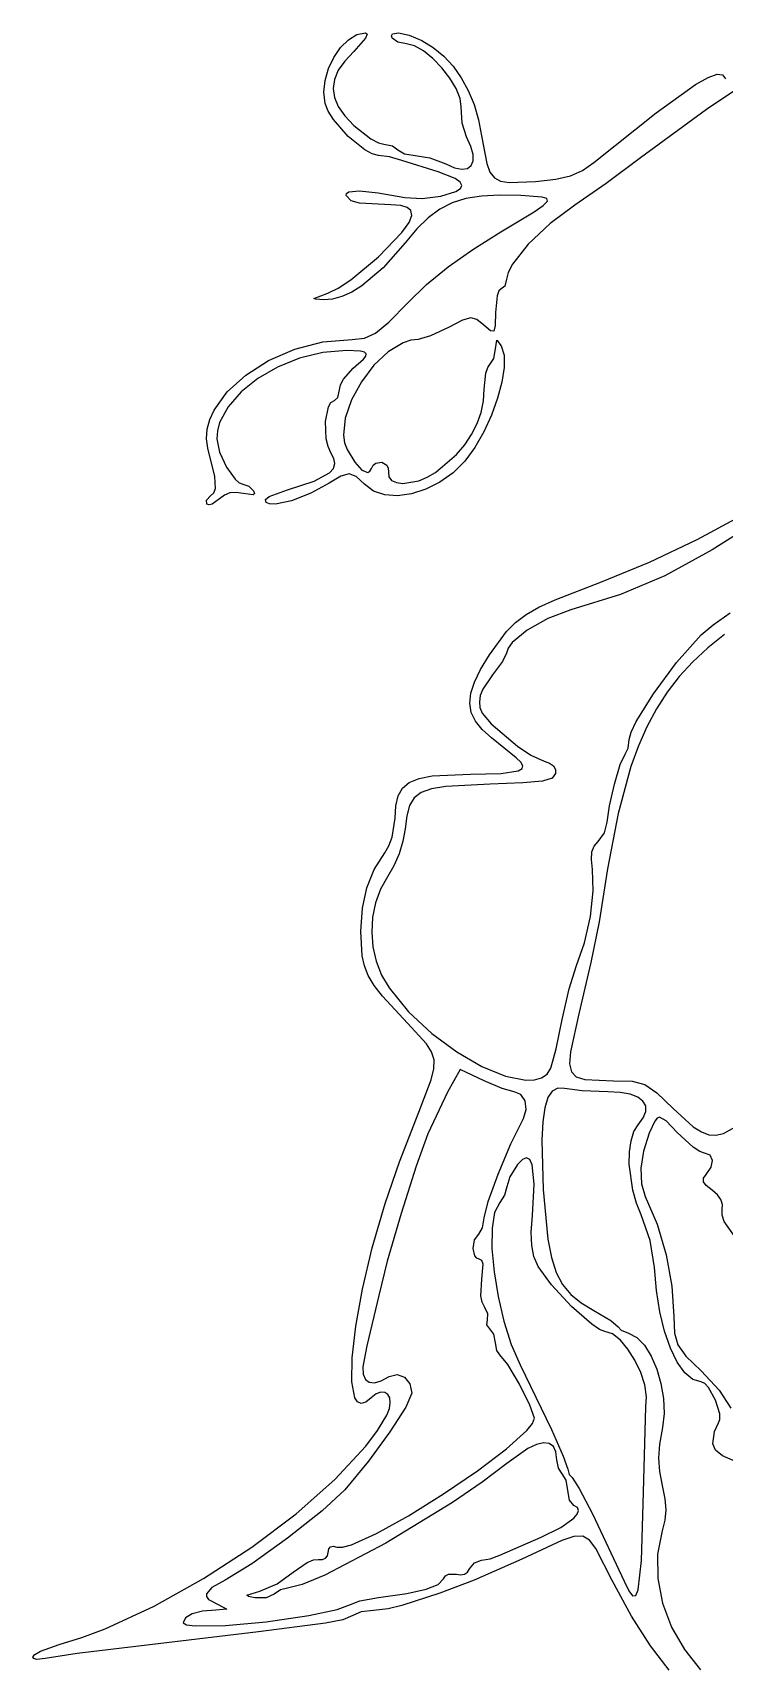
# Model space of a CAD drawing. Extents: x 56 to 1033, y 17 to 979.
# Drawn here: x 56.1 to 129.2, y 439.3 to 612.2 of the extents above; entities that cross this region are included whole.
import ezdxf

# ---------------------------------------------------------------- set-up
doc = ezdxf.new("R2010")
doc.units = 0

msp = doc.modelspace()

# ---------------------------------------------------------------- linework, layer by layer
at = {"layer": 'Layer 1'}
for p, q in [((90.385402, 612.041037), (91.314997, 612.23828)), ((91.314997, 612.23828), (91.48636, 612.086606)), ((94.13725, 612.108958), (94.803353, 612.211433)), ((94.803353, 612.211433), (95.914494, 611.973141)), ((87.959057, 609.633576), (88.66805, 610.669788)), ((88.66805, 610.669788), (89.489959, 611.495241)), ((89.489959, 611.495241), (90.385402, 612.041037)), ((91.309271, 611.668475), (90.050827, 610.2542)), ((91.48636, 612.086606), (91.309271, 611.668475)), ((94.038675, 611.924766), (94.13725, 612.108958)), ((94.132467, 611.64918), (94.038675, 611.924766)), ((94.72547, 611.233149), (94.132467, 611.64918)), ((95.639927, 611.06011), (94.72547, 611.233149)), ((96.483328, 610.861998), (95.639927, 611.06011)), ((95.914494, 611.973141), (97.254387, 611.41062)), ((97.43212, 610.321328), (96.483328, 610.861998)), ((97.254387, 611.41062), (98.462277, 610.668416)), ((98.462277, 610.668416), (99.563061, 609.758839)), ((87.402362, 608.455502), (87.959057, 609.633576)), ((89.103592, 609.248447), (88.426996, 608.26761)), ((90.050827, 610.2542), (89.103592, 609.248447)), ((98.416456, 609.518596), (97.43212, 610.321328)), ((99.366488, 608.534298), (98.416456, 609.518596)), ((99.563061, 609.758839), (100.550623, 608.691638)), ((86.903395, 605.949357), (87.037347, 607.204463)), ((87.037347, 607.204463), (87.402362, 608.455502)), ((88.021039, 607.303382), (87.885719, 606.347459)), ((88.426996, 608.26761), (88.021039, 607.303382)), ((100.212368, 607.44893), (99.366488, 608.534298)), ((100.884248, 606.342991), (100.212368, 607.44893)), ((100.550623, 608.691638), (101.418847, 607.476564)), ((101.418847, 607.476564), (102.161617, 606.123365)), ((126.186264, 606.760779), (127.519373, 607.522132)), ((127.519373, 607.522132), (128.445197, 607.849929)), ((128.445197, 607.849929), (129.031883, 607.787546)), ((129.031883, 607.787546), (129.347577, 607.37836)), ((87.039887, 604.75908), (86.903395, 605.949357)), ((87.885719, 606.347459), (88.021039, 605.391535)), ((88.021039, 605.391535), (88.426996, 604.427306)), ((101.31228, 605.296975), (100.884248, 606.342991)), ((101.426617, 604.39138), (101.31228, 605.296975)), ((102.161617, 606.123365), (102.772816, 604.641792)), ((122.025613, 603.763897), (126.186264, 606.760779)), ((130.314512, 606.135314), (127.328434, 604.140435)), ((87.360284, 603.964181), (87.039887, 604.75908)), ((87.913623, 603.080753), (87.360284, 603.964181)), ((88.426996, 604.427306), (89.103592, 603.446466)), ((101.524567, 602.690645), (101.426617, 604.39138)), ((102.772816, 604.641792), (103.246328, 603.041593)), ((115.418077, 598.51227), (122.025613, 603.763897)), ((127.328434, 604.140435), (120.3466, 599.02168)), ((89.472592, 601.288125), (87.913623, 603.080753)), ((89.103592, 603.446466), (90.050827, 602.44071)), ((90.050827, 602.44071), (91.860149, 601.039465)), ((101.974147, 601.23171), (101.524567, 602.690645)), ((103.246328, 603.041593), (103.576037, 601.33252)), ((91.223734, 599.860822), (89.472592, 601.288125)), ((91.860149, 601.039465), (92.662354, 600.613204)), ((92.662354, 600.613204), (93.256027, 600.45665)), ((93.256027, 600.45665), (94.140859, 600.283608)), ((94.140859, 600.283608), (94.721537, 599.86758)), ((102.439346, 600.226271), (101.974147, 601.23171)), ((102.669912, 599.375757), (102.439346, 600.226271)), ((103.576037, 601.33252), (104.107516, 598.408111)), ((92.017288, 599.43405), (91.223734, 599.860822)), ((92.673987, 599.27847), (92.017288, 599.43405)), ((93.854344, 599.122816), (92.673987, 599.27847)), ((95.135637, 598.74859), (93.854344, 599.122816)), ((94.721537, 599.86758), (95.409614, 599.451518)), ((98.992377, 597.54676), (95.135637, 598.74859)), ((95.409614, 599.451518), (96.552807, 599.27847)), ((96.552807, 599.27847), (98.104623, 599.011836)), ((98.104623, 599.011836), (99.775287, 598.37078)), ((99.775287, 598.37078), (100.709042, 597.974988)), ((102.473522, 598.199838), (102.677439, 598.695251)), ((102.677439, 598.695251), (102.669912, 599.375757)), ((104.107516, 598.408111), (104.449762, 597.499965)), ((114.230996, 597.677611), (115.418077, 598.51227)), ((120.3466, 599.02168), (116.729532, 596.309146)), ((100.760546, 596.841731), (98.992377, 597.54676)), ((100.709042, 597.974988), (101.477729, 597.824622)), ((101.298434, 596.447873), (100.760546, 596.841731)), ((101.477729, 597.824622), (102.069754, 597.9046)), ((102.069754, 597.9046), (102.473522, 598.199838)), ((104.449762, 597.499965), (104.921147, 596.895119)), ((104.921147, 596.895119), (105.580274, 596.544018)), ((109.270127, 596.51764), (111.400819, 596.759391)), ((111.400819, 596.759391), (112.973176, 597.119683)), ((112.973176, 597.119683), (114.230996, 597.677611)), ((89.270257, 595.02327), (89.290781, 595.258037)), ((89.780173, 594.474545), (89.270257, 595.02327)), ((89.290781, 595.258037), (89.533468, 595.418027)), ((89.533468, 595.418027), (90.670507, 595.514175)), ((90.670507, 595.514175), (92.651736, 595.312716)), ((92.651736, 595.312716), (95.447517, 594.81465)), ((97.282405, 594.711367), (99.262698, 594.965571)), ((99.262698, 594.965571), (100.847518, 595.463197)), ((100.847518, 595.463197), (101.322602, 595.767648)), ((101.495987, 596.09018), (101.298434, 596.447873)), ((101.322602, 595.767648), (101.495987, 596.09018)), ((103.5535, 594.978694), (101.898542, 594.712548)), ((105.470567, 595.07893), (103.5535, 594.978694)), ((107.708774, 595.03735), (105.470567, 595.07893)), ((105.580274, 596.544018), (106.485745, 596.397107)), ((106.485745, 596.397107), (109.270127, 596.51764)), ((109.980017, 594.877943), (107.708774, 595.03735)), ((116.729532, 596.309146), (113.41011, 594.03303)), ((90.650007, 594.21121), (89.780173, 594.474545)), ((93.985187, 594.06404), (90.650007, 594.21121)), ((95.039581, 593.971463), (93.985187, 594.06404)), ((95.720142, 593.773469), (95.039581, 593.971463)), ((95.447517, 594.81465), (97.282405, 594.711367)), ((96.085491, 593.440285), (95.720142, 593.773469)), ((96.194247, 592.94214), (96.085491, 593.440285)), ((99.138824, 593.586147), (97.916002, 592.677702)), ((100.44666, 594.256398), (99.138824, 593.586147)), ((101.898542, 594.712548), (100.44666, 594.256398)), ((105.608384, 591.20409), (109.126734, 593.320682)), ((109.126734, 593.320682), (110.076061, 593.977106)), ((110.478089, 594.710816), (109.980017, 594.877943)), ((110.076061, 593.977106), (110.518308, 594.42551)), ((110.518308, 594.42551), (110.478089, 594.710816)), ((113.41011, 594.03303), (110.797735, 592.095321)), ((95.151611, 591.145557), (95.913211, 592.197358)), ((96.719162, 591.506968), (95.489274, 590.04985)), ((95.913211, 592.197358), (96.194247, 592.94214)), ((97.916002, 592.677702), (96.719162, 591.506968)), ((110.797735, 592.095321), (108.487471, 589.886229)), ((92.675778, 588.574164), (95.151611, 591.145557)), ((95.489274, 590.04985), (93.157621, 587.407047)), ((102.6278, 589.343787), (105.608384, 591.20409)), ((108.487471, 589.886229), (106.838162, 587.795432)), ((89.744862, 586.134491), (92.675778, 588.574164)), ((100.029581, 587.499689), (102.6278, 589.343787)), ((93.157621, 587.407047), (90.916754, 585.501123)), ((97.759056, 585.630096), (100.029581, 587.499689)), ((106.373504, 586.91617), (106.20865, 586.21261)), ((106.838162, 587.795432), (106.373504, 586.91617)), ((85.835263, 584.170424), (87.336977, 584.73307)), ((87.336977, 584.73307), (88.414409, 585.247341)), ((88.414409, 585.247341), (89.744862, 586.134491)), ((89.844051, 584.834073), (88.810467, 584.362744)), ((90.916754, 585.501123), (89.844051, 584.834073)), ((95.761554, 583.69331), (97.759056, 585.630096)), ((105.390835, 584.94735), (105.203529, 584.421498)), ((105.61956, 585.14048), (105.390835, 584.94735)), ((106.035601, 585.455423), (105.61956, 585.14048)), ((106.20865, 586.21261), (106.035601, 585.455423)), ((86.057561, 584.071681), (85.835263, 584.170424)), ((86.882554, 584.02258), (86.057561, 584.071681)), ((87.821476, 584.090969), (86.882554, 584.02258)), ((88.810467, 584.362744), (87.821476, 584.090969)), ((93.756859, 581.650543), (95.761554, 583.69331)), ((105.203529, 584.421498), (105.03049, 582.69285)), ((92.35243, 580.485633), (93.756859, 581.650543)), ((100.13228, 581.14127), (98.158305, 580.219564)), ((101.557911, 581.863804), (100.13228, 581.14127)), ((102.431439, 582.126806), (101.557911, 581.863804)), ((103.075824, 581.948248), (102.431439, 582.126806)), ((103.81403, 581.3461), (103.075824, 581.948248)), ((104.514343, 580.751753), (103.81403, 581.3461)), ((105.010498, 581.300673), (104.875807, 580.695125)), ((105.03049, 582.69285), (105.010498, 581.300673)), ((83.819924, 578.784767), (86.800794, 579.561359)), ((86.800794, 579.561359), (89.898484, 579.83886)), ((89.898484, 579.83886), (91.186796, 579.960948)), ((91.186796, 579.960948), (92.35243, 580.485633)), ((95.282291, 579.485941), (93.685947, 578.523906)), ((96.084792, 579.747125), (95.282291, 579.485941)), ((96.8743, 579.83716), (96.084792, 579.747125)), ((98.158305, 580.219564), (96.8743, 579.83716)), ((104.875807, 580.695125), (104.514343, 580.751753)), ((105.04843, 578.84264), (105.16339, 579.736905)), ((105.16339, 579.736905), (105.64111, 579.14827)), ((78.654238, 576.069778), (81.067274, 577.59295)), ((81.067274, 577.59295), (83.819924, 578.784767)), ((84.327995, 577.844972), (82.009442, 576.912348)), ((86.791421, 578.447085), (84.327995, 577.844972)), ((89.314388, 578.66068), (86.791421, 578.447085)), ((90.779514, 578.586983), (89.314388, 578.66068)), ((90.008929, 576.78816), (91.09464, 577.737394)), ((91.179159, 578.478611), (90.779514, 578.586983)), ((91.09464, 577.737394), (91.332704, 578.06465)), ((91.362216, 578.308111), (91.179159, 578.478611)), ((91.332704, 578.06465), (91.362216, 578.308111)), ((93.685947, 578.523906), (92.180543, 577.098616)), ((104.44143, 577.1879), (104.862725, 577.824129)), ((104.862725, 577.824129), (105.04843, 578.84264)), ((105.64111, 579.14827), (105.93756, 578.183741)), ((105.93756, 578.183741), (105.954156, 576.879029)), ((76.692214, 574.299115), (78.654238, 576.069778)), ((82.009442, 576.912348), (79.921094, 575.707221)), ((88.968824, 575.63651), (90.008929, 576.78816)), ((92.180543, 577.098616), (90.861352, 575.357633)), ((103.85233, 574.56959), (104.025384, 576.268591)), ((104.025384, 576.268591), (104.2127, 576.868661)), ((104.2127, 576.868661), (104.44143, 577.1879)), ((105.954156, 576.879029), (105.719601, 575.324706)), ((75.292599, 572.36483), (76.692214, 574.299115)), ((78.148283, 574.287598), (76.77634, 572.711487)), ((79.921094, 575.707221), (78.148283, 574.287598)), ((88.382428, 573.69246), (88.536219, 574.49434)), ((88.536219, 574.49434), (88.652424, 575.026607)), ((88.652424, 575.026607), (88.968824, 575.63651)), ((90.861352, 575.357633), (89.823649, 573.448514)), ((103.766625, 573.333288), (103.85233, 574.56959)), ((105.719601, 575.324706), (105.262602, 573.611345)), ((76.77634, 572.711487), (75.890598, 571.036895)), ((87.073145, 571.156563), (87.374686, 572.704994)), ((87.374686, 572.704994), (87.654222, 573.182535)), ((87.654222, 573.182535), (88.012699, 573.35894)), ((88.012699, 573.35894), (88.382428, 573.69246)), ((89.823649, 573.448514), (89.162706, 571.518823)), ((103.512474, 572.121315), (103.766625, 573.333288)), ((105.262602, 573.611345), (104.611865, 571.829518)), ((74.56679, 570.350789), (74.838507, 571.362537)), ((74.838507, 571.362537), (75.292599, 572.36483)), ((75.890598, 571.036895), (75.656718, 570.180796)), ((87.149495, 569.333755), (87.073145, 571.156563)), ((89.162706, 571.518823), (88.973799, 569.716118)), ((102.516612, 569.800666), (103.094322, 570.941249)), ((103.094322, 570.941249), (103.512474, 572.121315)), ((104.611865, 571.829518), (103.796093, 570.069798)), ((74.491374, 569.340069), (74.56679, 570.350789)), ((74.626184, 568.34086), (74.491374, 569.340069)), ((75.656718, 570.180796), (75.576388, 569.32183)), ((75.576388, 569.32183), (75.882862, 567.922868)), ((87.34232, 568.513244), (87.149495, 569.333755)), ((88.973799, 569.716118), (89.086131, 568.908498)), ((101.783791, 568.707145), (102.516612, 569.800666)), ((103.796093, 570.069798), (102.843993, 568.422758)), ((75.362518, 565.34368), (74.626184, 568.34086)), ((75.882862, 567.922868), (76.623933, 566.34782)), ((87.64515, 567.85668), (87.34232, 568.513244)), ((87.96024, 567.249062), (87.64515, 567.85668)), ((88.052923, 566.702404), (87.96024, 567.249062)), ((89.086131, 568.908498), (89.3522, 568.18796)), ((89.3522, 568.18796), (90.168179, 566.846539)), ((98.6991, 565.78472), (100.900302, 567.668262)), ((100.900302, 567.668262), (101.783791, 568.707145)), ((102.843993, 568.422758), (101.78427, 566.97897)), ((76.623933, 566.34782), (77.532074, 565.060929)), ((85.884047, 564.85688), (87.50796, 565.738271)), ((87.50796, 565.738271), (87.907422, 566.203282)), ((87.907422, 566.203282), (88.052923, 566.702404)), ((89.571231, 565.628481), (88.685943, 565.395421)), ((90.329914, 565.340098), (89.571231, 565.628481)), ((90.168179, 566.846539), (90.927645, 566.021888)), ((90.927645, 566.021888), (91.545781, 565.779689)), ((91.545781, 565.779689), (91.775345, 565.897537)), ((91.775345, 565.897537), (91.93777, 566.18563)), ((91.93777, 566.18563), (92.128655, 566.537851)), ((92.128655, 566.537851), (92.399355, 566.763943)), ((92.399355, 566.763943), (93.038548, 566.864623)), ((93.038548, 566.864623), (93.572037, 566.541428)), ((93.572037, 566.541428), (93.710608, 566.237678)), ((93.710608, 566.237678), (93.71651, 565.84812)), ((93.71651, 565.84812), (93.758973, 565.314264)), ((97.819694, 565.2626), (98.6991, 565.78472)), ((100.552052, 565.747281), (99.160259, 564.748913)), ((101.78427, 566.97897), (100.552052, 565.747281)), ((75.258352, 563.626282), (75.437221, 564.074479)), ((75.437221, 564.074479), (75.362518, 565.34368)), ((77.532074, 565.060929), (77.965194, 564.670619)), ((77.965194, 564.670619), (78.339758, 564.52644)), ((78.339758, 564.52644), (78.957794, 564.325549)), ((78.957794, 564.325549), (79.458508, 563.84772)), ((79.458508, 563.84772), (79.559345, 563.564746)), ((81.112525, 563.229559), (83.05497, 563.95083)), ((83.05497, 563.95083), (85.884047, 564.85688)), ((87.44897, 564.6485), (85.507872, 563.568483)), ((88.685943, 565.395421), (87.44897, 564.6485)), ((91.18707, 564.52269), (90.329914, 565.340098)), ((92.138068, 563.797041), (91.18707, 564.52269)), ((93.328991, 563.39731), (92.138068, 563.797041)), ((93.758973, 565.314264), (94.059761, 564.929499)), ((94.059761, 564.929499), (94.572621, 564.694412)), ((94.572621, 564.694412), (95.251298, 564.609591)), ((95.251298, 564.609591), (96.921089, 564.893098)), ((97.675472, 563.9993), (96.164276, 563.513873)), ((96.921089, 564.893098), (97.819694, 565.2626)), ((99.160259, 564.748913), (97.675472, 563.9993)), ((74.489316, 562.848225), (74.937753, 563.31392)), ((74.534518, 562.42282), (74.489316, 562.848225)), ((74.763841, 562.344086), (74.534518, 562.42282)), ((75.094999, 562.422973), (74.763841, 562.344086)), ((74.937753, 563.31392), (75.258352, 563.626282)), ((75.885488, 562.98042), (75.094999, 562.422973)), ((76.399114, 563.377116), (75.885488, 562.98042)), ((76.979289, 563.604183), (76.399114, 563.377116)), ((77.630626, 563.66269), (76.979289, 563.604183)), ((78.357738, 563.55371), (77.630626, 563.66269)), ((79.416476, 563.42329), (78.357738, 563.55371)), ((79.559345, 563.564746), (79.416476, 563.42329)), ((80.73787, 562.901426), (81.112525, 563.229559)), ((80.7874, 562.61061), (80.73787, 562.901426)), ((81.1671, 562.443149), (80.7874, 562.61061)), ((81.776399, 562.42696), (81.1671, 562.443149)), ((83.483452, 562.78711), (81.776399, 562.42696)), ((85.507872, 563.568483), (83.483452, 562.78711)), ((94.693255, 563.308065), (93.328991, 563.39731)), ((96.164276, 563.513873), (94.693255, 563.308065)), ((126.361275, 558.684264), (130.870956, 561.134521)), ((134.13164, 561.50432), (127.936834, 557.581049)), ((121.300891, 556.292265), (126.361275, 558.684264)), ((127.936834, 557.581049), (122.946299, 554.856079)), ((116.22322, 554.22842), (121.300891, 556.292265)), ((111.338001, 552.329131), (116.22322, 554.22842)), ((122.946299, 554.856079), (118.261109, 552.893954)), ((109.624925, 551.532606), (111.338001, 552.329131)), ((118.261109, 552.893954), (112.98234, 551.25922)), ((107.163783, 549.922605), (108.266456, 550.751978)), ((108.266456, 550.751978), (109.624925, 551.532606)), ((110.552665, 550.34957), (108.376314, 549.122289)), ((112.98234, 551.25922), (110.552665, 550.34957)), ((128.026507, 549.66197), (129.832742, 550.925456)), ((104.40242, 546.49564), (106.218093, 548.979851)), ((106.218093, 548.979851), (107.163783, 549.922605)), ((108.376314, 549.122289), (106.809374, 547.818175)), ((124.178943, 545.676508), (126.77576, 548.60809)), ((126.77576, 548.60809), (128.026507, 549.66197)), ((129.235492, 548.665269), (127.466206, 547.235283)), ((103.470337, 544.962943), (104.40242, 546.49564)), ((106.20793, 546.67803), (105.775316, 545.781759)), ((106.365709, 547.212557), (106.20793, 546.67803)), ((106.809374, 547.818175), (106.365709, 547.212557)), ((127.466206, 547.235283), (125.875503, 545.751813)), ((102.811024, 543.621633), (103.470337, 544.962943)), ((105.775316, 545.781759), (104.73521, 544.38673)), ((121.720116, 542.38481), (124.178943, 545.676508)), ((125.875503, 545.751813), (124.450199, 544.196227)), ((102.425352, 542.438383), (102.811024, 543.621633)), ((104.73521, 544.38673), (103.700974, 542.873467)), ((124.450199, 544.196227), (123.177112, 542.549893)), ((102.314194, 541.379864), (102.425352, 542.438383)), ((102.478422, 540.412749), (102.314194, 541.379864)), ((103.433715, 542.190339), (103.332756, 541.546696)), ((103.332756, 541.546696), (103.397893, 540.935402)), ((103.700974, 542.873467), (103.433715, 542.190339)), ((119.887091, 539.441652), (121.720116, 542.38481)), ((123.177112, 542.549893), (122.043058, 540.794176)), ((102.918909, 539.50371), (102.478422, 540.412749)), ((103.397893, 540.935402), (103.62892, 540.349317)), ((103.62892, 540.349317), (104.58783, 539.22423)), ((122.043058, 540.794176), (121.034852, 538.910445)), ((103.636528, 538.61942), (102.918909, 539.50371)), ((104.63215, 537.72655), (103.636528, 538.61942)), ((104.58783, 539.22423), (107.34732, 536.85576)), ((119.16768, 537.55569), (119.357696, 538.32223)), ((119.357696, 538.32223), (119.887091, 539.441652)), ((121.034852, 538.910445), (120.139311, 536.880067)), ((107.2397, 535.62561), (104.63215, 537.72655)), ((107.34732, 536.85576), (108.769496, 535.884393)), ((118.74642, 536.0221), (119.043941, 536.646369)), ((119.043941, 536.646369), (119.16768, 537.55569)), ((120.139311, 536.880067), (119.343252, 534.68441)), ((107.721272, 535.166375), (107.2397, 535.62561)), ((107.443239, 534.255604), (107.841068, 534.487808)), ((107.927737, 534.789254), (107.721272, 535.166375)), ((107.841068, 534.487808), (107.927737, 534.789254)), ((108.769496, 535.884393), (110.17494, 535.2761)), ((110.17494, 535.2761), (110.749068, 535.063568)), ((110.749068, 535.063568), (111.15096, 534.76488)), ((111.15096, 534.76488), (111.36728, 534.394454)), ((111.36728, 534.394454), (111.38469, 533.96671)), ((117.601371, 532.824691), (118.22429, 534.896109)), ((119.343252, 534.68441), (117.996841, 529.722725)), ((118.22429, 534.896109), (118.74642, 536.0221)), ((95.20001, 532.416134), (95.923941, 533.018469)), ((95.923941, 533.018469), (96.957816, 533.44023)), ((96.957816, 533.44023), (98.347704, 533.708257)), ((98.347704, 533.708257), (102.37979, 533.89047)), ((104.45729, 532.83936), (99.799492, 532.60248)), ((102.37979, 533.89047), (105.641993, 533.973172)), ((107.913916, 532.961442), (104.45729, 532.83936)), ((105.641993, 533.973172), (107.443239, 534.255604)), ((109.992722, 533.152929), (107.913916, 532.961442)), ((111.035663, 533.469468), (109.992722, 533.152929)), ((111.38469, 533.96671), (111.035663, 533.469468)), ((117.073712, 530.54854), (117.601371, 532.824691)), ((94.497703, 530.562379), (94.739953, 531.606384)), ((94.739953, 531.606384), (95.20001, 532.416134)), ((96.427245, 531.383578), (95.947521, 530.579166)), ((97.175899, 531.960964), (96.427245, 531.383578)), ((98.273356, 532.353279), (97.175899, 531.960964)), ((99.799492, 532.60248), (98.273356, 532.353279)), ((94.119805, 527.230751), (94.42719, 529.25728)), ((94.42719, 529.25728), (94.497703, 530.562379)), ((95.656854, 529.505772), (95.47537, 528.12144)), ((95.947521, 530.579166), (95.656854, 529.505772)), ((116.83736, 528.80835), (117.073712, 530.54854)), ((117.996841, 529.722725), (116.89015, 523.87633)), ((95.47537, 528.12144), (95.251047, 526.819045)), ((115.87146, 526.775), (116.542911, 527.694074)), ((116.542911, 527.694074), (116.83736, 528.80835)), ((93.35657, 525.57551), (93.78027, 526.305484)), ((93.78027, 526.305484), (94.119805, 527.230751)), ((95.251047, 526.819045), (94.847768, 525.480751)), ((115.222104, 525.680419), (115.453078, 526.29634)), ((115.453078, 526.29634), (115.87146, 526.775)), ((92.232936, 523.814316), (93.35657, 525.57551)), ((94.298363, 524.196879), (93.63566, 523.05775)), ((94.847768, 525.480751), (94.298363, 524.196879)), ((115.167737, 524.87329), (115.222104, 525.680419)), ((115.27918, 523.82101), (115.167737, 524.87329)), ((91.449338, 521.896567), (92.232936, 523.814316)), ((93.63566, 523.05775), (92.884668, 521.728298)), ((115.36346, 521.57087), (115.27918, 523.82101)), ((116.89015, 523.87633), (115.97938, 518.28004)), ((90.983189, 519.748797), (91.449338, 521.896567)), ((92.884668, 521.728298), (92.35457, 520.285985)), ((115.066379, 518.84187), (115.36346, 521.57087)), ((90.8119, 517.29754), (90.983189, 519.748797)), ((92.35457, 520.285985), (92.044896, 518.767511)), ((114.458758, 516.06499), (115.066379, 518.84187)), ((90.939498, 514.693196), (90.8119, 517.29754)), ((92.044896, 518.767511), (91.955173, 517.209576)), ((91.955173, 517.209576), (92.084932, 515.648882)), ((115.97938, 518.28004), (115.126755, 513.988529)), ((92.084932, 515.648882), (92.433702, 514.12213)), ((113.61142, 513.67121), (114.458758, 516.06499)), ((91.183841, 513.623754), (90.939498, 514.693196)), ((91.599551, 512.609028), (91.183841, 513.623754)), ((92.433702, 514.12213), (93.00101, 512.666019)), ((112.810032, 511.225026), (113.61142, 513.67121)), ((115.126755, 513.988529), (113.86196, 508.56022)), ((92.224881, 511.573686), (91.599551, 512.609028)), ((93.00101, 512.666019), (93.786387, 511.31725)), ((93.098084, 510.4424), (92.224881, 511.573686)), ((95.74112, 507.59068), (93.098084, 510.4424)), ((93.786387, 511.31725), (95.8575, 508.788823)), ((112.08762, 507.97116), (112.810032, 511.225026)), ((95.8575, 508.788823), (98.299212, 506.504493)), ((113.86196, 508.56022), (112.961346, 504.536932)), ((97.749245, 505.407064), (95.74112, 507.59068)), ((111.460776, 504.877554), (112.08762, 507.97116)), ((98.290566, 504.548211), (97.749245, 505.407064)), ((98.299212, 506.504493), (100.935755, 504.55162)), ((98.541881, 503.697391), (98.290566, 504.548211)), ((98.517059, 502.744152), (98.541881, 503.697391)), ((100.935755, 504.55162), (103.591362, 503.017563)), ((110.88911, 502.81669), (111.460776, 504.877554)), ((112.961346, 504.536932), (112.863065, 503.286234)), ((112.863065, 503.286234), (113.053726, 502.438101)), ((96.92443, 498.16539), (98.229965, 501.57804)), ((98.229965, 501.57804), (98.517059, 502.744152)), ((101.317008, 502.66881), (99.950863, 500.273409)), ((103.851778, 501.49064), (101.317008, 502.66881)), ((103.591362, 503.017563), (106.090266, 501.989681)), ((106.090266, 501.989681), (108.256699, 501.555335)), ((108.256699, 501.555335), (109.160313, 501.588038)), ((109.160313, 501.588038), (109.914896, 501.801885)), ((109.914896, 501.801885), (110.498477, 502.207796)), ((110.498477, 502.207796), (110.889087, 502.81669)), ((110.889087, 502.81669), (110.88911, 502.81669)), ((113.053726, 502.438101), (113.574027, 501.913986)), ((113.574027, 501.913986), (114.46466, 501.63534)), ((114.46466, 501.63534), (117.51971, 501.50026)), ((99.950863, 500.273409), (97.900508, 495.89437)), ((105.730735, 500.658563), (103.851778, 501.49064)), ((107.005238, 500.31247), (105.730735, 500.658563)), ((107.733014, 500.047195), (107.005238, 500.31247)), ((108.179349, 499.369951), (107.733014, 500.047195)), ((111.033997, 500.394289), (110.58338, 499.712771)), ((111.611842, 500.704483), (111.033997, 500.394289)), ((112.3213, 500.66426), (111.611842, 500.704483)), ((114.187925, 500.424728), (112.3213, 500.66426)), ((116.91948, 500.32057), (114.187925, 500.424728)), ((118.213606, 500.25294), (116.91948, 500.32057)), ((117.51971, 501.50026), (119.472479, 501.434459)), ((119.267776, 500.062681), (118.213606, 500.25294)), ((120.073976, 499.758557), (119.267776, 500.062681)), ((119.472479, 501.434459), (120.821702, 501.085338)), ((120.821702, 501.085338), (122.096072, 500.20507)), ((122.096072, 500.20507), (123.82428, 498.54583)), ((94.90886, 492.940719), (96.92443, 498.16539)), ((107.981598, 497.49105), (108.282719, 498.458612)), ((108.282719, 498.458612), (108.179349, 499.369951)), ((110.255607, 498.639021), (110.046295, 497.152133)), ((110.58338, 499.712771), (110.255607, 498.639021)), ((120.624194, 499.349331), (120.073976, 499.758557)), ((120.910414, 498.843769), (120.624194, 499.349331)), ((120.658811, 497.578689), (120.924625, 498.250633)), ((120.924625, 498.250633), (120.910414, 498.843769)), ((123.82428, 498.54583), (125.934912, 496.632909)), ((106.667165, 494.824901), (107.981598, 497.49105)), ((110.046295, 497.152133), (109.951057, 495.231198)), ((119.661659, 496.122031), (120.10496, 496.8367)), ((120.10496, 496.8367), (120.658811, 497.578689)), ((121.869518, 497.226214), (121.29154, 495.95229)), ((122.112073, 497.547079), (121.869518, 497.226214)), ((122.369816, 497.658335), (122.112073, 497.547079)), ((123.069309, 497.255383), (122.369816, 497.658335)), ((124.24487, 496.02409), (123.069309, 497.255383)), ((125.934912, 496.632909), (126.789536, 496.080366)), ((129.119471, 495.909123), (130.95184, 496.92587)), ((97.900508, 495.89437), (96.662895, 492.467131)), ((105.321889, 491.6343), (106.667165, 494.824901)), ((109.951057, 495.231198), (110.08527, 490.00356)), ((119.200075, 493.994423), (119.360697, 495.15522)), ((119.360697, 495.15522), (119.661659, 496.122031)), ((121.29154, 495.95229), (120.670916, 494.06537)), ((125.920134, 494.476745), (124.24487, 496.02409)), ((126.789536, 496.080366), (127.573569, 495.782738)), ((127.573569, 495.782738), (128.334413, 495.729248)), ((128.334413, 495.729248), (129.119471, 495.909123)), ((93.36826, 488.5312), (94.90886, 492.940719)), ((107.874582, 493.180104), (107.35475, 492.63996)), ((108.309892, 493.348883), (107.874582, 493.180104)), ((108.657022, 493.158699), (108.309892, 493.348883)), ((108.912314, 492.621954), (108.657022, 493.158699)), ((119.177795, 492.697796), (119.200075, 493.994423)), ((120.670916, 494.06537), (120.388501, 492.247264)), ((126.629953, 494.006031), (125.920134, 494.476745)), ((127.12841, 493.83315), (126.629953, 494.006031)), ((127.738042, 493.620987), (127.12841, 493.83315)), ((127.975465, 493.080385), (127.738042, 493.620987)), ((127.830216, 492.355178), (127.975465, 493.080385)), ((96.662895, 492.467131), (95.080208, 487.482855)), ((104.274013, 488.752174), (105.321889, 491.6343)), ((106.559551, 491.341863), (106.22114, 490.26866)), ((107.35475, 492.63996), (106.559551, 491.341863)), ((109.132744, 490.558388), (108.912314, 492.621954)), ((119.540263, 489.92968), (119.177795, 492.697796)), ((120.388501, 492.247264), (120.451321, 490.608578)), ((127.006266, 490.828304), (127.008066, 491.199034)), ((127.008066, 491.199034), (127.29183, 491.5892)), ((127.29183, 491.5892), (127.830216, 492.355178)), ((105.99794, 489.409763), (105.47945, 488.62696)), ((106.22114, 490.26866), (105.99794, 489.409763)), ((108.94191, 487.2574), (109.132744, 490.558388)), ((110.08527, 490.00356), (110.563468, 484.744075)), ((119.921014, 488.574502), (119.540263, 489.92968)), ((120.451321, 490.608578), (120.8664, 489.25992)), ((127.30719, 490.423161), (127.006266, 490.828304)), ((127.9316, 489.92976), (127.30719, 490.423161)), ((128.490032, 489.45225), (127.9316, 489.92976)), ((128.858221, 488.941305), (128.490032, 489.45225)), ((92.019715, 483.852026), (93.36826, 488.5312)), ((103.851778, 487.01145), (104.274013, 488.752174)), ((105.47945, 488.62696), (104.944832, 487.583108)), ((120.43211, 487.31612), (119.921014, 488.574502)), ((120.8664, 489.25992), (122.107173, 486.341578)), ((129.02878, 488.411145), (128.858221, 488.941305)), ((128.984743, 487.295733), (128.99432, 487.87599)), ((128.99432, 487.87599), (129.02878, 488.411145)), ((95.080208, 487.482855), (93.606864, 482.433486)), ((103.262708, 485.29091), (103.678736, 485.946468)), ((103.678736, 485.946468), (103.851778, 487.01145)), ((104.944832, 487.583108), (104.680295, 485.909504)), ((108.814741, 485.488711), (108.94191, 487.2574)), ((121.366632, 484.604595), (120.43211, 487.31612)), ((122.107173, 486.341578), (123.057752, 483.112629)), ((129.212163, 486.606359), (128.984743, 487.295733)), ((130.30587, 485.05544), (129.212163, 486.606359)), ((102.689128, 483.779531), (102.81991, 484.667525)), ((102.81991, 484.667525), (103.262708, 485.29091)), ((104.680295, 485.909504), (104.665865, 483.764131)), ((108.862276, 484.093881), (108.814741, 485.488711)), ((110.563468, 484.744075), (110.94351, 482.806277)), ((121.8386, 481.75648), (121.366632, 484.604595)), ((90.983185, 479.475109), (92.019715, 483.852026)), ((102.86151, 482.98451), (102.689128, 483.779531)), ((103.058623, 482.733607), (102.86151, 482.98451)), ((103.328208, 482.64004), (103.058623, 482.733607)), ((103.587568, 482.506276), (103.328208, 482.64004)), ((103.717608, 482.1078), (103.587568, 482.506276)), ((104.665865, 483.764131), (104.881566, 481.304969)), ((109.100171, 482.932671), (108.862276, 484.093881)), ((109.54408, 481.86484), (109.100171, 482.932671)), ((110.94351, 482.806277), (111.456682, 481.236106)), ((123.057752, 483.112629), (123.666193, 479.7913)), ((93.606864, 482.433486), (92.697278, 478.81097)), ((103.587678, 480.5336), (103.717608, 482.1078)), ((104.881566, 481.304969), (105.307426, 478.689999)), ((110.948936, 479.918054), (109.54408, 481.86484)), ((111.456682, 481.236106), (112.132362, 479.963311)), ((122.044521, 479.334473), (121.8386, 481.75648)), ((90.269332, 475.550997), (90.983185, 479.475109)), ((103.48177, 478.77679), (103.587678, 480.5336)), ((113.075659, 477.653411), (110.948936, 479.918054)), ((112.132362, 479.963311), (112.999926, 478.91764)), ((122.408017, 477.073171), (122.044521, 479.334473)), ((123.666193, 479.7913), (123.88055, 476.59582)), ((92.697278, 478.81097), (91.445678, 473.4674)), ((103.615266, 478.098886), (103.48177, 478.77679)), ((103.867368, 477.61401), (103.615266, 478.098886)), ((104.239804, 476.871042), (103.867368, 477.61401)), ((105.307426, 478.689999), (105.923469, 476.077204)), ((112.999926, 478.91764), (114.088749, 478.02884)), ((115.201375, 475.775343), (113.075659, 477.653411)), ((114.088749, 478.02884), (115.42821, 477.22666)), ((104.112628, 475.712455), (104.187388, 476.22667)), ((104.431198, 475.28248), (104.112628, 475.712455)), ((104.187388, 476.22667), (104.239804, 476.871042)), ((105.923469, 476.077204), (106.709722, 473.624564)), ((116.037957, 475.201409), (115.201375, 475.775343)), ((115.42821, 477.22666), (117.237526, 476.156921)), ((117.237526, 476.156921), (117.99007, 475.49348)), ((122.908719, 475.022575), (122.408017, 477.073171)), ((123.88055, 476.59582), (123.944878, 474.815092)), ((89.88882, 472.230234), (90.269332, 475.550997)), ((104.854032, 474.699699), (104.431198, 475.28248)), ((105.029898, 473.81817), (104.854032, 474.699699)), ((116.60321, 474.98828), (116.037957, 475.201409)), ((117.40256, 474.7464), (116.60321, 474.98828)), ((118.231694, 474.09862), (117.40256, 474.7464)), ((117.99007, 475.49348), (118.31631, 475.143958)), ((119.038772, 473.140321), (118.231694, 474.09862)), ((118.31631, 475.143958), (119.10068, 474.82892)), ((119.10068, 474.82892), (119.969427, 474.376343)), ((119.969427, 474.376343), (120.77455, 473.53761)), ((123.52626, 473.232689), (122.908719, 475.022575)), ((123.944878, 474.815092), (124.293827, 473.5724)), ((89.852313, 469.663367), (89.88882, 472.230234)), ((91.445678, 473.4674), (91.00878, 471.253991)), ((105.168485, 472.987609), (105.029898, 473.81817)), ((105.501698, 472.52748), (105.168485, 472.987609)), ((106.348521, 471.496296), (105.501698, 472.52748)), ((106.709722, 473.624564), (107.64621, 471.49006)), ((119.771952, 471.966885), (119.038772, 473.140321)), ((120.77455, 473.53761), (121.487607, 472.392145)), ((121.487607, 472.392145), (122.080156, 471.01937)), ((124.240271, 471.753513), (123.52626, 473.232689)), ((124.293827, 473.5724), (125.161346, 472.404033)), ((125.161346, 472.404033), (126.78138, 470.84628)), ((91.00878, 471.253991), (91.061321, 470.480845)), ((91.061321, 470.480845), (91.287312, 469.939869)), ((93.817648, 470.24462), (94.640487, 470.462265)), ((94.640487, 470.462265), (95.407093, 470.170896)), ((107.57312, 469.423727), (106.348521, 471.496296)), ((107.64621, 471.49006), (110.968437, 464.653253)), ((120.379397, 470.673693), (119.771952, 471.966885)), ((120.809264, 469.356125), (120.379397, 470.673693)), ((122.080156, 471.01937), (122.523756, 469.498708)), ((125.030385, 470.635052), (124.240271, 471.753513)), ((125.876234, 469.927307), (125.030385, 470.635052)), ((126.78138, 470.84628), (128.681557, 468.811193)), ((90.170473, 468.000941), (89.852313, 469.663367)), ((91.287312, 469.939869), (91.681348, 469.63841)), ((91.681348, 469.63841), (92.23802, 469.583817)), ((92.23802, 469.583817), (92.951923, 469.783438)), ((92.951923, 469.783438), (93.817648, 470.24462)), ((95.407093, 470.170896), (95.972999, 469.477304)), ((95.972999, 469.477304), (96.193738, 468.48828)), ((108.674949, 467.228103), (107.57312, 469.423727)), ((121.009715, 468.109564), (120.809264, 469.356125)), ((122.523756, 469.498708), (122.789964, 467.909582)), ((126.75745, 469.68028), (125.876234, 469.927307)), ((127.141612, 469.521155), (126.75745, 469.68028)), ((127.548195, 469.095867), (127.141612, 469.521155)), ((128.296059, 467.759333), (127.548195, 469.095867)), ((128.681557, 468.811193), (129.894208, 466.914652)), ((90.465886, 467.55594), (90.170473, 468.000941)), ((90.853964, 467.393504), (90.465886, 467.55594)), ((91.336041, 467.532451), (90.853964, 467.393504)), ((91.91345, 467.9916), (91.336041, 467.532451)), ((92.444574, 468.412286), (91.91345, 467.9916)), ((92.927276, 468.595743), (92.444574, 468.412286)), ((93.338997, 468.567521), (92.927276, 468.595743)), ((93.657176, 468.353174), (93.338997, 468.567521)), ((93.859254, 467.978253), (93.657176, 468.353174)), ((93.824866, 466.848899), (93.92267, 467.46831)), ((93.92267, 467.46831), (93.859254, 467.978253)), ((95.546281, 466.996806), (93.878308, 464.401434)), ((96.193738, 468.48828), (95.546281, 466.996806)), ((109.153458, 465.82775), (108.674949, 467.228103)), ((120.6268, 456.74119), (120.92891, 467.02939)), ((120.92891, 467.02939), (121.009715, 468.109564)), ((122.789964, 467.909582), (122.85034, 466.331415)), ((128.735919, 466.295737), (128.296059, 467.759333)), ((92.586683, 464.54971), (93.54328, 466.14557)), ((93.54328, 466.14557), (93.824866, 466.848899)), ((108.347403, 464.546818), (108.943376, 465.286172)), ((108.943376, 465.286172), (109.153458, 465.82775)), ((122.85034, 466.331415), (122.67644, 464.84363)), ((128.180185, 464.43695), (128.60265, 465.33014)), ((128.60265, 465.33014), (128.757496, 465.711623)), ((128.757496, 465.711623), (128.735919, 466.295737)), ((91.337258, 462.872303), (92.586683, 464.54971)), ((93.878308, 464.401434), (91.601418, 461.296885)), ((106.203419, 462.608917), (108.347403, 464.546818)), ((110.968437, 464.653253), (112.200674, 461.839526)), ((122.67644, 464.84363), (122.365792, 463.093022)), ((128.00447, 463.12943), (128.180185, 464.43695)), ((88.073044, 459.352056), (91.337258, 462.872303)), ((103.132774, 460.282315), (106.203419, 462.608917)), ((108.462469, 462.634375), (106.22874, 461.04789)), ((109.366957, 463.057158), (108.462469, 462.634375)), ((110.121334, 463.232323), (109.366957, 463.057158)), ((110.719204, 463.159386), (110.121334, 463.232323)), ((111.154171, 462.837866), (110.719204, 463.159386)), ((111.419842, 462.267279), (111.154171, 462.837866)), ((111.50982, 461.44714), (111.419842, 462.267279)), ((112.200674, 461.839526), (112.68793, 460.43546)), ((122.365792, 463.093022), (122.258606, 461.611064)), ((128.280628, 462.451165), (128.00447, 463.12943)), ((129.033913, 461.861658), (128.280628, 462.451165)), ((130.151543, 461.382213), (129.033913, 461.861658)), ((91.601418, 461.296885), (89.127208, 458.27788)), ((99.546738, 457.835279), (103.132774, 460.282315)), ((106.22874, 461.04789), (103.64496, 459.070235)), ((111.682859, 460.547265), (111.50982, 461.44714)), ((112.09889, 459.96038), (111.682859, 460.547265)), ((112.68793, 460.43546), (112.817714, 459.903618)), ((122.258606, 461.611064), (122.354163, 460.219741)), ((122.354163, 460.219741), (122.65174, 458.74104)), ((83.976876, 455.743231), (88.073044, 459.352056)), ((89.127208, 458.27788), (86.712882, 456.041179)), ((103.64496, 459.070235), (100.494509, 456.916247)), ((112.514921, 459.295283), (112.09889, 459.96038)), ((112.68796, 458.20747), (112.514921, 459.295283)), ((112.817714, 459.903618), (113.12974, 459.56772)), ((113.12974, 459.56772), (113.880889, 458.424944)), ((113.880889, 458.424944), (115.286434, 455.743231)), ((122.65174, 458.74104), (122.947663, 457.329924)), ((100.494509, 456.916247), (93.448429, 452.62176)), ((95.856579, 455.536077), (99.546738, 457.835279)), ((112.870911, 457.165623), (112.68796, 458.20747)), ((113.31076, 456.61102), (112.870911, 457.165623)), ((113.687511, 456.390147), (113.31076, 456.61102)), ((120.451568, 450.811588), (120.6268, 456.74124)), ((120.6268, 456.74124), (120.6268, 456.74119)), ((122.947663, 457.329924), (123.046451, 456.142833)), ((79.274992, 452.204233), (83.976876, 455.743231)), ((86.712882, 456.041179), (83.069916, 453.155976)), ((92.473567, 453.652976), (95.856579, 455.536077)), ((111.947897, 454.287247), (113.301584, 455.263396)), ((113.301584, 455.263396), (113.666214, 455.700156)), ((113.666214, 455.700156), (113.800426, 456.081133)), ((113.800426, 456.081133), (113.687511, 456.390147)), ((115.286434, 455.743231), (118.6265, 448.61962)), ((122.948134, 455.048993), (122.65274, 453.91763)), ((123.046451, 456.142833), (122.948134, 455.048993)), ((83.069916, 453.155976), (79.288945, 450.444475)), ((89.80897, 452.454245), (92.473567, 453.652976)), ((105.47972, 451.36759), (109.87303, 453.28212)), ((109.87303, 453.28212), (111.947897, 454.287247)), ((113.328036, 453.351426), (112.043703, 452.912151)), ((114.258557, 453.37961), (113.328036, 453.351426)), ((114.981735, 452.962232), (114.258557, 453.37961)), ((122.65274, 453.91763), (122.152644, 451.46553)), ((74.193633, 448.893464), (79.274992, 452.204233)), ((93.448429, 452.62176), (87.00018, 449.249413)), ((87.281428, 451.305628), (87.357494, 451.65771)), ((87.357494, 451.65771), (87.418654, 452.017491)), ((87.418654, 452.017491), (87.596968, 452.232263)), ((87.596968, 452.232263), (87.884686, 452.297368)), ((87.884686, 452.297368), (88.274058, 452.20815)), ((88.274058, 452.20815), (88.874599, 452.195351)), ((88.874599, 452.195351), (89.80897, 452.454245)), ((104.489952, 450.98765), (105.47972, 451.36759)), ((112.043703, 452.912151), (107.82773, 450.93821)), ((115.644036, 452.064822), (114.981735, 452.962232)), ((117.37188, 448.69202), (115.644036, 452.064822)), ((122.152644, 451.46553), (122.181613, 448.89283)), ((79.288945, 450.444475), (76.460608, 448.72888)), ((83.667354, 449.55605), (85.120202, 450.586924)), ((85.120202, 450.586924), (85.797839, 450.862978)), ((85.797839, 450.862978), (86.326604, 450.91978)), ((86.326604, 450.91978), (86.742713, 450.919967)), ((86.742713, 450.919967), (87.068744, 451.054149)), ((87.068744, 451.054149), (87.281428, 451.305628)), ((102.074574, 449.582418), (102.2908, 449.92846)), ((102.2908, 449.92846), (102.80235, 450.564909)), ((107.82773, 450.93821), (102.785421, 448.711555)), ((102.80235, 450.564909), (103.54673, 450.82962)), ((103.54673, 450.82962), (104.489952, 450.98765)), ((120.112867, 447.697021), (120.451568, 450.811588)), ((68.959035, 445.969328), (74.193633, 448.893464)), ((75.074871, 447.949668), (74.498196, 447.286316)), ((76.460608, 448.72888), (75.074871, 447.949668)), ((80.132864, 447.57254), (81.957409, 448.34312)), ((81.957409, 448.34312), (83.667354, 449.55605)), ((84.597016, 448.2481), (83.05944, 447.88419)), ((87.00018, 449.249413), (84.597016, 448.2481)), ((97.725896, 447.771675), (98.989734, 448.273811)), ((98.989734, 448.273811), (99.55017, 448.85913)), ((102.785421, 448.711555), (99.13989, 447.34239)), ((99.55017, 448.85913), (99.755123, 449.165522)), ((99.755123, 449.165522), (100.071962, 449.358881)), ((100.071962, 449.358881), (100.90636, 449.35692)), ((100.90636, 449.35692), (101.357081, 449.286251)), ((101.357081, 449.286251), (101.75491, 449.364883)), ((101.75491, 449.364883), (102.074574, 449.582418)), ((119.411357, 444.934447), (117.37188, 448.69202)), ((118.6265, 448.61962), (119.1241, 447.59606)), ((122.181613, 448.89283), (122.696042, 446.292258)), ((74.498196, 447.286316), (74.509437, 446.984659)), ((74.509437, 446.984659), (74.718357, 446.695852)), ((74.718357, 446.695852), (75.723125, 446.1353)), ((78.756927, 447.149116), (80.132864, 447.57254)), ((78.925801, 447.012182), (78.756927, 447.149116)), ((79.62011, 446.8616), (78.925801, 447.012182)), ((80.791875, 446.86898), (79.62011, 446.8616)), ((81.65244, 447.24524), (80.791875, 446.86898)), ((82.329313, 447.696505), (81.65244, 447.24524)), ((83.05944, 447.88419), (82.329313, 447.696505)), ((89.71379, 446.14842), (90.700543, 446.541739)), ((90.700543, 446.541739), (92.6592, 446.89473)), ((92.6592, 446.89473), (95.651453, 447.322166)), ((99.13989, 447.34239), (95.13589, 446.0561)), ((95.651453, 447.322166), (97.725896, 447.771675)), ((119.1241, 447.59606), (119.531058, 447.074159)), ((119.531058, 447.074159), (119.857329, 447.094338)), ((119.857329, 447.094338), (120.112867, 447.697021)), ((122.696042, 446.292258), (123.652325, 443.756539)), ((63.797438, 443.590229), (68.959035, 445.969328)), ((72.292907, 444.740706), (72.041357, 444.22431)), ((72.998442, 445.155489), (72.292907, 444.740706)), ((74.084287, 445.439905), (72.998442, 445.155489)), ((75.476767, 445.5652), (74.084287, 445.439905)), ((76.655758, 445.66971), (75.476767, 445.5652)), ((75.723125, 446.1353), (76.655758, 445.66971)), ((80.799495, 444.307263), (85.295657, 444.97087)), ((85.295657, 444.97087), (85.2957, 444.97089)), ((85.2957, 444.97089), (88.294476, 445.628449)), ((88.892283, 444.544413), (87.06373, 444.19247)), ((88.294476, 445.628449), (89.71379, 446.14842)), ((89.97968, 444.99963), (88.892283, 444.544413)), ((90.851297, 445.373046), (89.97968, 444.99963)), ((92.16102, 445.52837), (90.851297, 445.373046)), ((93.703842, 445.683384), (92.16102, 445.52837)), ((95.13589, 446.0561), (93.703842, 445.683384)), ((121.40712, 441.779098), (119.411357, 444.934447)), ((61.314714, 442.654569), (63.797438, 443.590229)), ((79.99475, 443.2521), (67.03495, 441.70388)), ((72.041357, 444.22431), (72.375097, 444.003737)), ((72.375097, 444.003737), (73.303949, 443.885075)), ((73.303949, 443.885075), (76.512793, 443.929029)), ((76.512793, 443.929029), (80.799495, 444.307263)), ((87.06373, 444.19247), (79.99475, 443.2521)), ((123.652325, 443.756539), (125.006856, 441.3784)), ((56.357742, 440.884371), (56.958905, 441.217418)), ((56.958905, 441.217418), (58.93508, 441.91457)), ((58.93508, 441.91457), (61.314714, 442.654569)), ((67.03495, 441.70388), (60.821066, 440.970954)), ((123.39484, 439.194776), (121.40712, 441.779098)), ((125.006856, 441.3784), (126.716029, 439.250568)), ((56.13695, 440.61838), (56.357742, 440.884371)), ((56.241534, 440.441656), (56.13695, 440.61838)), ((56.526293, 440.351618), (56.241534, 440.441656)), ((57.46238, 440.45339), (56.526293, 440.351618)), ((60.821066, 440.970954), (57.46238, 440.45339))]:
    msp.add_line(p, q, dxfattribs=at)

doc.saveas('drawing.dxf')
